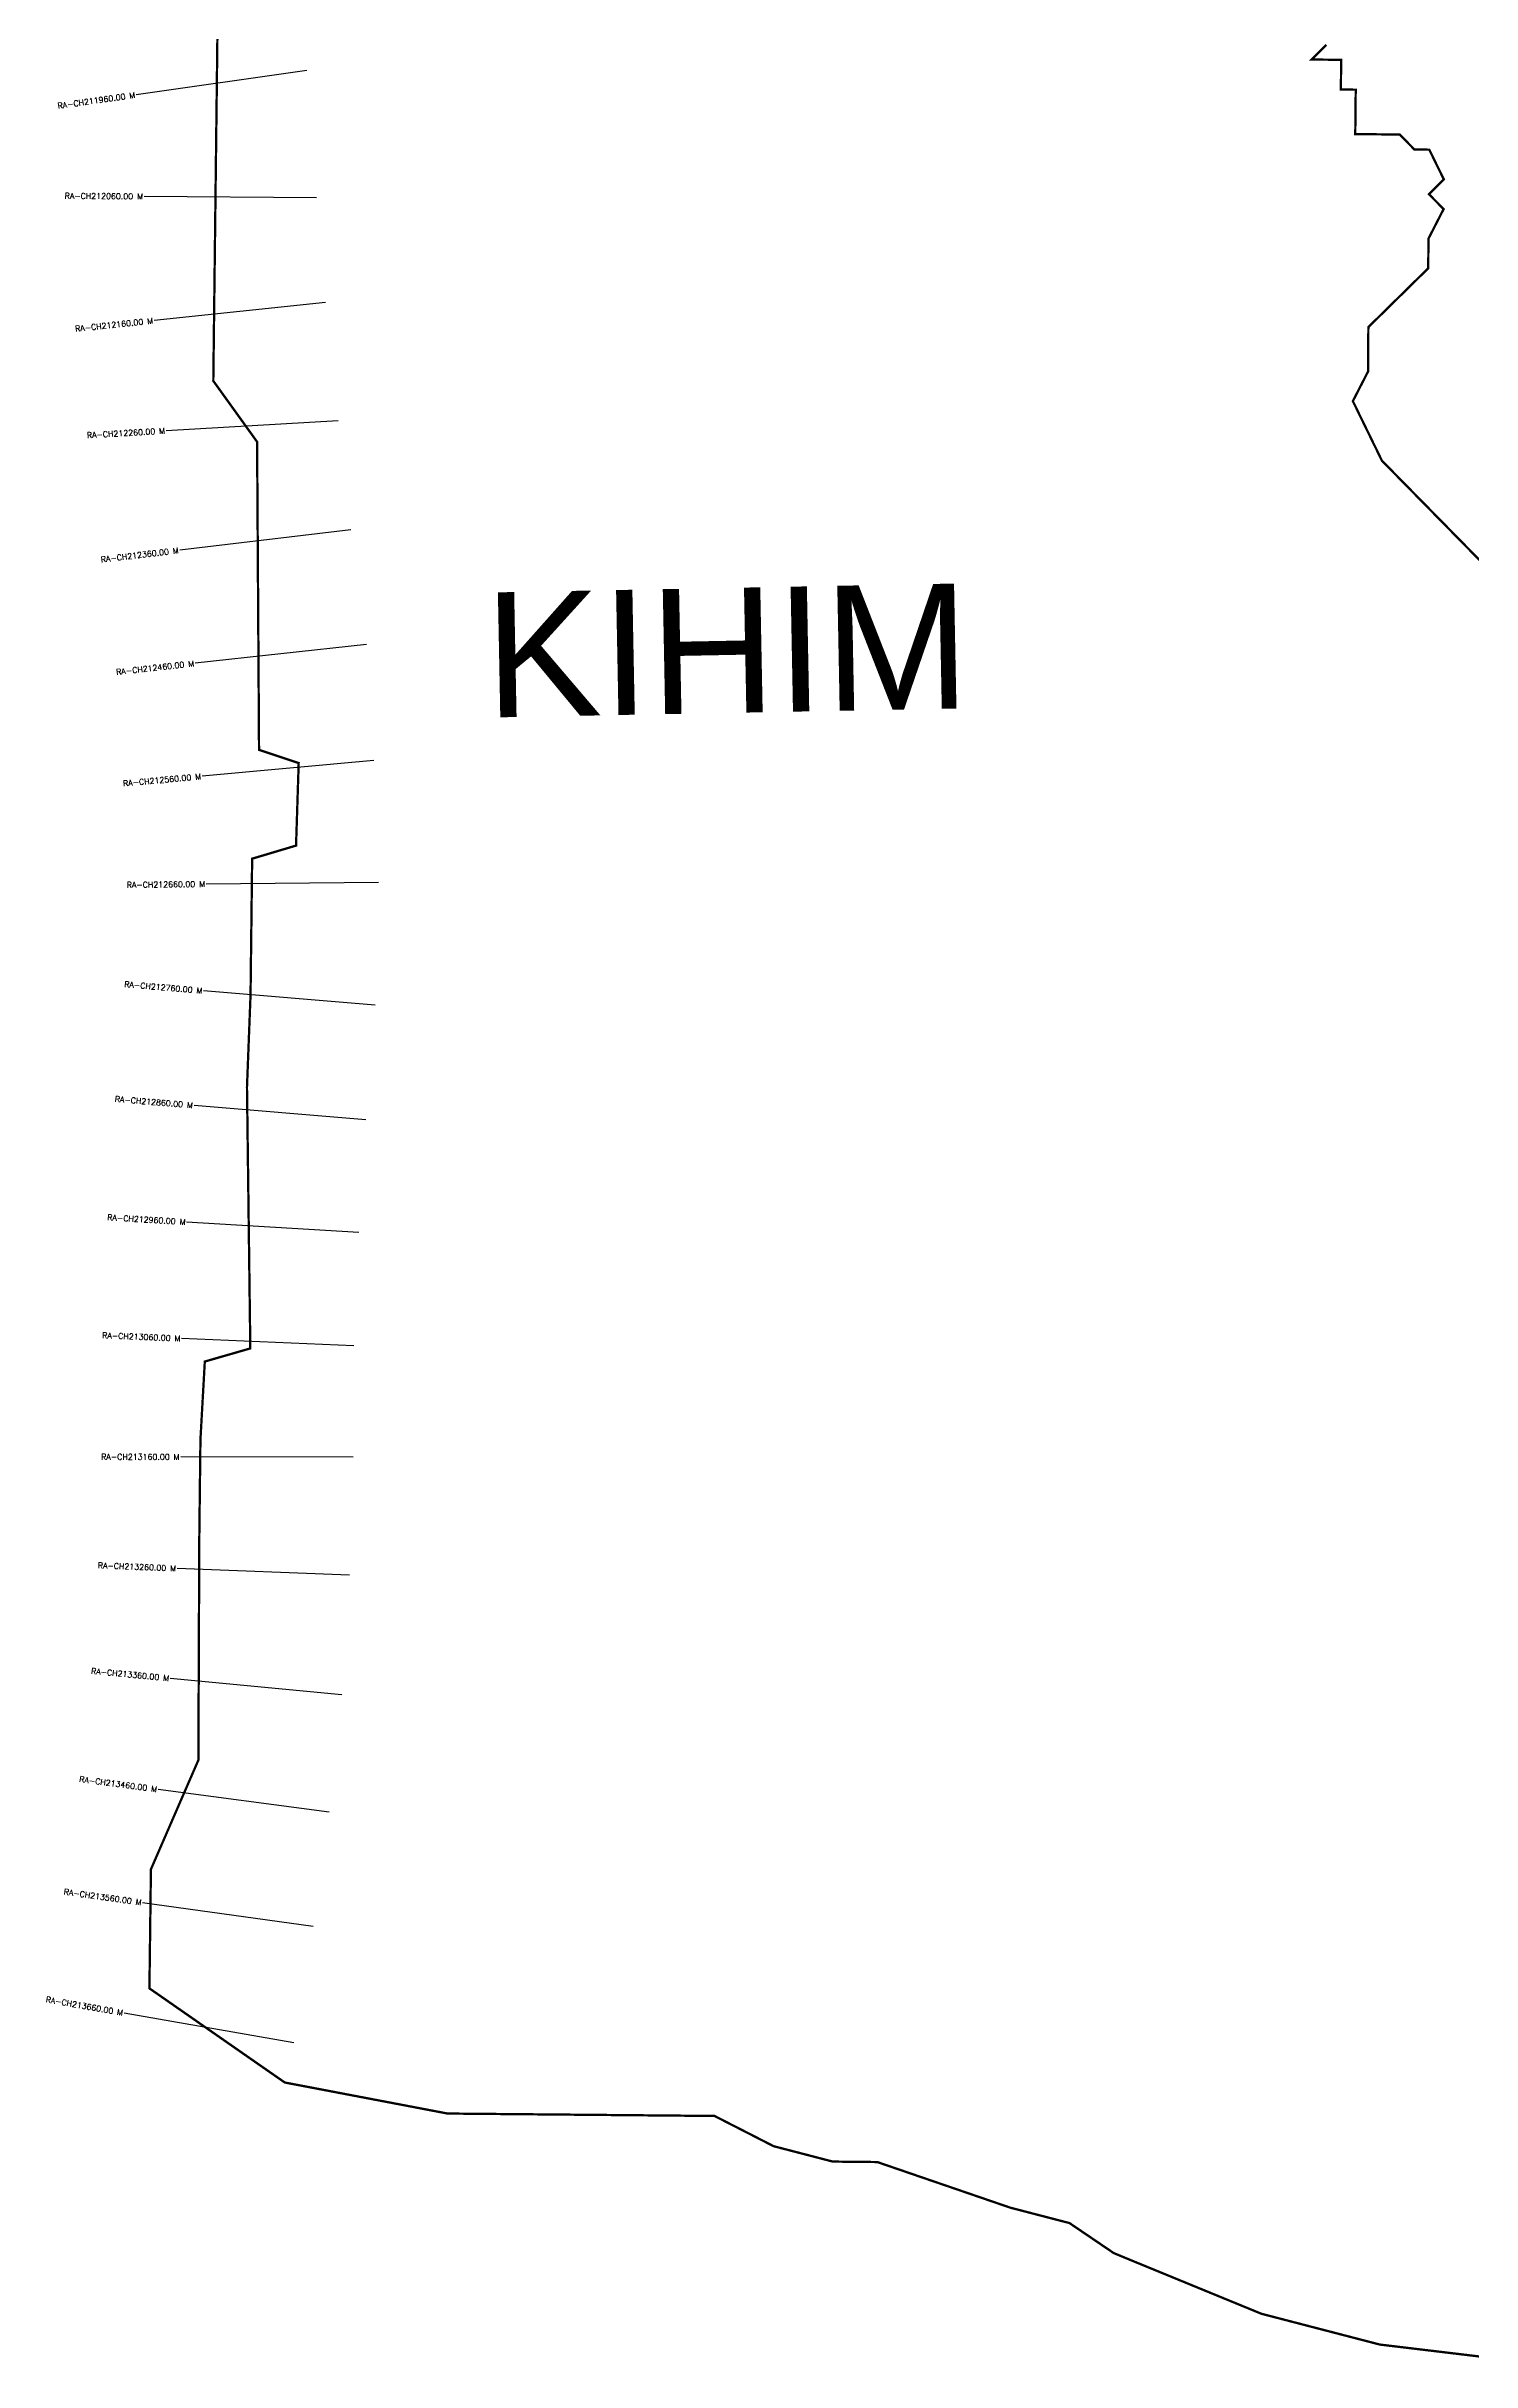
# Model space of a CAD drawing. Header units: metres. Extents: x 274532 to 277135, y 2070870 to 2074816.
# Drawn here: x 274654 to 275895, y 2070871 to 2072885 of the extents above; entities that cross this region are included whole.
import ezdxf
from ezdxf.enums import TextEntityAlignment as Align

# ---------------------------------------------------------------- set-up
doc = ezdxf.new("R2010")
doc.units = ezdxf.units.M
doc.header["$MEASUREMENT"] = 0
for name, color, linetype in [('CS', 134, 'Continuous'), ('CSMark', 6, 'Continuous'), ('VILLAGE NAME', 250, 'Continuous')]:
    doc.layers.add(name, color=color, linetype=linetype)
doc.styles.get("Standard").update_dxf_attribs({"font": 'simplex.shx'})

msp = doc.modelspace()

# ---------------------------------------------------------------- linework, layer by layer
at = {"color": 6, "const_width": 2, "flags": 128}
for points in [[(275931, 2070871.7), (275815, 2070885.6), (275711.9, 2070912.4), (275599.1, 2070958.7), (275583.4, 2070965.2), (275544.9, 2070991.3), (275505.7, 2071001.5), (275493.4, 2071004.7), (275377.6, 2071044.4), (275338.9, 2071044.8), (275287.4, 2071058.2), (275236, 2071084.5), (275103.6, 2071085.7), (275003.7, 2071086.6), (274862, 2071113.6), (274744.2, 2071195.5), (274745.5, 2071299.1), (274786.8, 2071394.1), (274787.6, 2071587.4), (274788.6, 2071673), (274792.4, 2071740.9), (274832, 2071752.3), (274829.1, 2071979.6), (274832.2, 2072060), (274833.6, 2072178.4), (274871.8, 2072189.8), (274874.1, 2072261.6), (274839.6, 2072273.1), (274837.9, 2072541.1), (274799.8, 2072594.1), (274803.8, 2072931.3)], [(275768.5, 2072886.5), (275755.5, 2072873.7), (275781.3, 2072873.5), (275781.1, 2072847.6), (275794, 2072847.5), (275793.6, 2072808.8), (275832.3, 2072808.5), (275845.1, 2072795.4), (275858, 2072795.3), (275870.7, 2072769.4), (275857.7, 2072756.6), (275870.5, 2072743.6), (275857.3, 2072717.9), (275857.1, 2072692.1), (275805, 2072640.9), (275804.7, 2072602.2), (275791.5, 2072576.5), (275816.8, 2072524.7), (276008.7, 2072329.3)]]:
    msp.add_lwpolyline(points, dxfattribs=at)
at = {"layer": 'CS'}
for p, q in [((274881.3, 2072864.1), (274732.8, 2072843)), ((274889.6, 2072753.4), (274739.6, 2072754.6)), ((274897.4, 2072662.2), (274748.2, 2072646.6)), ((274908.6, 2072559.3), (274758.8, 2072550.8)), ((274919.5, 2072464.6), (274770.6, 2072446.8)), ((274933.1, 2072364.9), (274784.1, 2072348.4)), ((274939.5, 2072263.7), (274790.1, 2072250.1)), ((274943.6, 2072157.7), (274793.6, 2072156.3)), ((274940.7, 2072050.9), (274791.3, 2072063.4)), ((274932.5, 2071951.3), (274783, 2071963.7)), ((274926.3, 2071853.2), (274776.6, 2071862.2)), ((274922.1, 2071754.7), (274772.2, 2071760.9)), ((274921.4, 2071657.7), (274771.4, 2071657.9)), ((274918.2, 2071554.9), (274768.4, 2071560.9)), ((274911.6, 2071451), (274762.3, 2071465.2)), ((274900.5, 2071348.8), (274751.8, 2071368.6)), ((274886.8, 2071249.2), (274738.2, 2071270)), ((274869.9, 2071148), (274722.1, 2071174))]:
    msp.add_line(p, q, dxfattribs=at)

# ---------------------------------------------------------------- texts
at = {"layer": 'CSMark'}
for s, rotation, p in [('RA-CH211960.00 M', 8.0683, (274731.8, 2072842.9)), ('RA-CH212060.00 M', 359.5518, (274738.6, 2072754.6)), ('RA-CH212160.00 M', 5.9763, (274747.3, 2072646.5)), ('RA-CH212260.00 M', 3.2527, (274757.8, 2072550.7)), ('RA-CH212360.00 M', 6.8358, (274769.6, 2072446.7)), ('RA-CH212460.00 M', 6.329, (274783.1, 2072348.3)), ('RA-CH212560.00 M', 5.2227, (274789.1, 2072250)), ('RA-CH212660.00 M', 0.5426, (274792.6, 2072156.3)), ('RA-CH212760.00 M', 355.1963, (274790.3, 2072063.5)), ('RA-CH212860.00 M', 355.2757, (274782, 2071963.8)), ('RA-CH212960.00 M', 356.5379, (274775.6, 2071862.3)), ('RA-CH213060.00 M', 357.6263, (274771.2, 2071760.9)), ('RA-CH213160.00 M', 359.9179, (274770.4, 2071657.9)), ('RA-CH213260.00 M', 357.7156, (274767.4, 2071560.9)), ('RA-CH213360.00 M', 354.562, (274761.3, 2071465.3)), ('RA-CH213460.00 M', 352.406, (274750.8, 2071368.7)), ('RA-CH213560.00 M', 352.0102, (274737.3, 2071270.2)), ('RA-CH213660.00 M', 350.0073, (274721.2, 2071174.2))]:
    msp.add_text(s, height=5, rotation=rotation, dxfattribs=at).set_placement(p, align=Align.MIDDLE_RIGHT)
at = {"layer": 'VILLAGE NAME', "insert": (275035, 2072409.9), "char_height": 108.748, "attachment_point": 1, "rotation": 1.1028}
msp.add_mtext_dynamic_manual_height_columns('{\\fArial|b0|i0|c0|p34;KIHIM }', width=726.929, gutter_width=543.7, heights=[0], dxfattribs=at)

doc.saveas('drawing.dxf')
